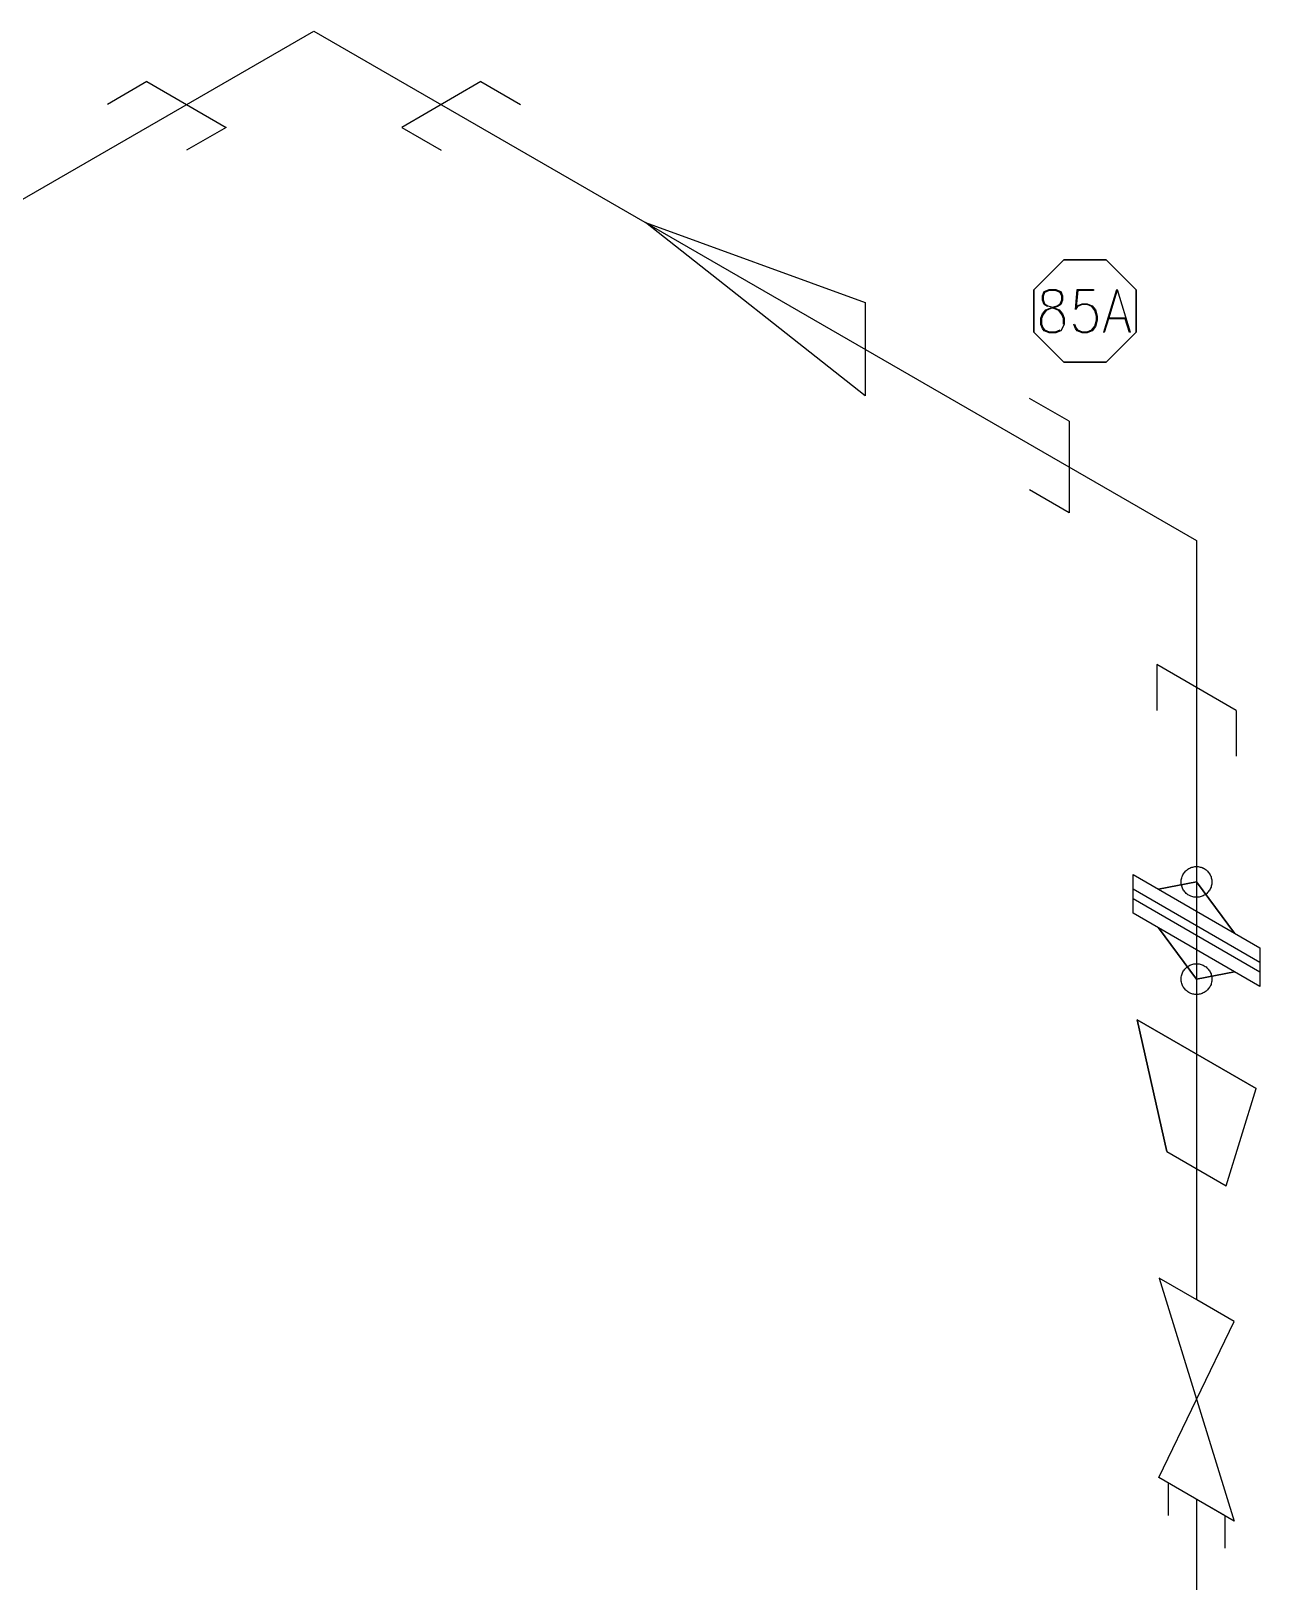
# Model space of a CAD drawing. Extents: x 0 to 17.2, y 0.1 to 11.3.
# Drawn here: x 11.865 to 13.535, y 7.653 to 9.76 of the extents above; entities that cross this region are included whole.
import ezdxf

# ---------------------------------------------------------------- set-up
doc = ezdxf.new("R2010")
doc.units = 0
for name, color, linetype in [('COMP', 1, 'CONTINUOUS'), ('FITTINGS', 4, 'CONTINUOUS'), ('FLOW', 1, 'CONTINUOUS'), ('PART_PCML', 7, 'CONTINUOUS'), ('PIPE', 7, 'CONTINUOUS'), ('Welds', 7, 'CONTINUOUS')]:
    doc.layers.add(name, color=color, linetype=linetype)

msp = doc.modelspace()

# ---------------------------------------------------------------- linework, layer by layer
at = {"layer": 'COMP'}
for points in [[(13.363, 8.6132), (13.3975, 8.5933), (13.4492, 8.6032), (13.5009, 8.5335), (13.5354, 8.5136), (13.5354, 8.4611), (13.5009, 8.4811), (13.4492, 8.4711), (13.3975, 8.5408), (13.363, 8.5607), (13.363, 8.6132)], [(13.5354, 8.4937), (13.363, 8.5933), (13.363, 8.6132), (13.5354, 8.5136), (13.5354, 8.4937)], [(13.5009, 8.5335), (13.4492, 8.6032), (13.3975, 8.5933)], [(13.5354, 8.4811), (13.5354, 8.4611), (13.363, 8.5607), (13.363, 8.5806), (13.5354, 8.4811)], [(13.3975, 8.5408), (13.4492, 8.4711), (13.5009, 8.4811)]]:
    msp.add_lwpolyline(points, dxfattribs=at)
at = {"layer": 'FITTINGS'}
for points in [[(12.0229, 9.6909), (11.9691, 9.6598)], [(12.0229, 9.6909), (12.1306, 9.6287)], [(12.4767, 9.6909), (12.3691, 9.6287)], [(12.4767, 9.6909), (12.5306, 9.6598)], [(12.1306, 9.6287), (12.0768, 9.5976)], [(12.3691, 9.6287), (12.4229, 9.5976)], [(13.2761, 9.2294), (13.2223, 9.2604)], [(13.2761, 9.2294), (13.2761, 9.105)], [(13.2761, 9.105), (13.2223, 9.1361)], [(13.5031, 8.8363), (13.3954, 8.8985)], [(13.3954, 8.8985), (13.3954, 8.8363)], [(13.5031, 8.8363), (13.5031, 8.7741)], [(13.4896, 8.1903), (13.53, 8.3225), (13.3685, 8.4157), (13.4088, 8.237), (13.4896, 8.1903)], [(13.3685, 8.4157), (13.53, 8.3225)], [(13.4088, 8.237), (13.3685, 8.4157)], [(13.4896, 8.1903), (13.53, 8.3225)], [(13.4088, 8.237), (13.4896, 8.1903)], [(13.4494, 8.0354), (13.3985, 8.0648)], [(13.3985, 8.0648), (13.5004, 7.7346)], [(13.5003, 8.006), (13.4494, 8.0354)], [(13.398, 7.7937), (13.5003, 8.006)], [(13.5004, 7.7346), (13.398, 7.7937)], [(13.4876, 7.742), (13.4108, 7.7863)], [(13.4108, 7.7863), (13.4108, 7.742)], [(13.4876, 7.742), (13.4876, 7.6977)]]:
    msp.add_lwpolyline(points, dxfattribs=at)
at = {"layer": 'FLOW'}
msp.add_lwpolyline([(12.9987, 9.2638), (12.7003, 9.4996), (12.9987, 9.3909), (12.9987, 9.3909), (12.9987, 9.2638)], dxfattribs=at)
at = {"layer": 'PART_PCML'}
for points in [[(13.2688, 9.4488), (13.228, 9.408), (13.228, 9.3504), (13.2688, 9.3097), (13.3264, 9.3097), (13.3671, 9.3504), (13.3671, 9.408), (13.3264, 9.4488), (13.2688, 9.4488)], [(13.228, 9.3504), (13.2688, 9.3097), (13.3264, 9.3097), (13.3671, 9.3504), (13.3671, 9.408), (13.3264, 9.4488), (13.2688, 9.4488), (13.228, 9.408), (13.228, 9.3504)], [(13.228, 9.408), (13.2688, 9.4488), (13.3264, 9.4488), (13.3671, 9.408), (13.3671, 9.3504), (13.3264, 9.3097), (13.2688, 9.3097), (13.228, 9.3504), (13.228, 9.408), (13.2688, 9.4488)], [(13.2466, 9.3852), (13.242, 9.3881), (13.2397, 9.3939), (13.2397, 9.3997), (13.242, 9.4055), (13.249, 9.4084), (13.2579, 9.4084), (13.2648, 9.4055), (13.2671, 9.3997), (13.2671, 9.3939), (13.2648, 9.3881), (13.2602, 9.3852), (13.2555, 9.3837), (13.2557, 9.3837), (13.2624, 9.3808), (13.267, 9.3752), (13.2693, 9.3695), (13.2693, 9.3609), (13.2647, 9.3523), (13.2579, 9.3495), (13.249, 9.3495), (13.2422, 9.3523), (13.2398, 9.3552), (13.2375, 9.3609), (13.2375, 9.3695), (13.2398, 9.3752), (13.2444, 9.3808), (13.2514, 9.3837)], [(13.2534, 9.3844), (13.2598, 9.3864), (13.264, 9.389), (13.2661, 9.3942), (13.2661, 9.3994), (13.264, 9.4045), (13.2577, 9.4071), (13.2491, 9.4071), (13.2428, 9.4045), (13.2407, 9.3994), (13.2407, 9.3942), (13.2428, 9.389), (13.247, 9.3864), (13.2534, 9.3844)], [(13.2834, 9.3614), (13.2856, 9.356), (13.2876, 9.3534), (13.294, 9.3507), (13.3005, 9.3507), (13.3069, 9.3534), (13.3111, 9.3587), (13.3132, 9.3667), (13.3132, 9.372), (13.3111, 9.38), (13.3069, 9.3852), (13.3005, 9.3879), (13.294, 9.3879), (13.2876, 9.3852), (13.2845, 9.3813), (13.2869, 9.4084), (13.3093, 9.4084), (13.3093, 9.4071), (13.2878, 9.4071), (13.2858, 9.3848), (13.2871, 9.3864), (13.2939, 9.3891), (13.3006, 9.3891), (13.3074, 9.3864), (13.312, 9.3806), (13.3142, 9.3721), (13.3142, 9.3665), (13.312, 9.358), (13.3074, 9.3523), (13.3006, 9.3495), (13.2939, 9.3495), (13.2871, 9.3523), (13.2847, 9.3552), (13.2825, 9.3608), (13.2834, 9.3614)], [(13.3591, 9.3504), (13.3582, 9.3499), (13.3524, 9.3687), (13.3297, 9.3687), (13.3239, 9.3499), (13.3231, 9.3504), (13.3407, 9.4084), (13.3414, 9.4084), (13.3591, 9.3504)], [(13.3411, 9.406), (13.3301, 9.37), (13.352, 9.37)], [(13.2683, 9.3612), (13.2683, 9.3692), (13.2662, 9.3744), (13.262, 9.3798), (13.2555, 9.3824), (13.2534, 9.3831), (13.2514, 9.3824), (13.2449, 9.3798), (13.2407, 9.3744), (13.2386, 9.3692), (13.2386, 9.3612), (13.2407, 9.356), (13.2427, 9.3534), (13.2491, 9.3507), (13.2577, 9.3507), (13.2641, 9.3534)]]:
    msp.add_lwpolyline(points, dxfattribs=at)
at = {"layer": 'PIPE'}
for points in [[(10.9913, 9.0331), (12.2498, 9.7597)], [(12.2498, 9.7597), (13.4492, 9.0673)], [(13.4492, 9.0673), (13.4492, 8.0355)], [(13.4492, 7.7642), (13.4492, 7.5587)]]:
    msp.add_lwpolyline(points, dxfattribs=at)
at = {"layer": 'Welds'}
for points in [[(13.4597, 8.6213), (13.4609, 8.6205), (13.4621, 8.6197), (13.4632, 8.6187), (13.4642, 8.6177), (13.4652, 8.6166), (13.4661, 8.6155), (13.4669, 8.6143), (13.4677, 8.613), (13.4683, 8.6117), (13.4689, 8.6104), (13.4693, 8.609), (13.4697, 8.6075), (13.4699, 8.6061), (13.4701, 8.6047), (13.4701, 8.6032), (13.4701, 8.6017), (13.4699, 8.6003), (13.4697, 8.5989), (13.4693, 8.5974), (13.4689, 8.5961), (13.4683, 8.5947), (13.4677, 8.5934), (13.4669, 8.5921), (13.4661, 8.5909), (13.4652, 8.5898), (13.4642, 8.5887), (13.4632, 8.5877), (13.4621, 8.5867), (13.4609, 8.5859), (13.4597, 8.5851), (13.4584, 8.5844), (13.457, 8.5838), (13.4557, 8.5833), (13.4543, 8.5829), (13.4528, 8.5826), (13.4514, 8.5824), (13.45, 8.5823), (13.4485, 8.5823), (13.447, 8.5824), (13.4456, 8.5826), (13.4442, 8.5829), (13.4428, 8.5833), (13.4414, 8.5838), (13.4388, 8.5851), (13.4388, 8.5851), (13.4375, 8.5859), (13.4364, 8.5867), (13.4352, 8.5877), (13.4342, 8.5887), (13.4332, 8.5898), (13.4323, 8.5909), (13.4315, 8.5921), (13.4308, 8.5934), (13.4301, 8.5947), (13.4296, 8.5961), (13.4291, 8.5974), (13.4288, 8.5989), (13.4285, 8.6003), (13.4284, 8.6017), (13.4283, 8.6032), (13.4284, 8.6047), (13.4285, 8.6061), (13.4288, 8.6075), (13.4291, 8.609), (13.4296, 8.6104), (13.4301, 8.6117), (13.4308, 8.613), (13.4315, 8.6143), (13.4323, 8.6155), (13.4332, 8.6166), (13.4342, 8.6177), (13.4352, 8.6187), (13.4364, 8.6197), (13.4375, 8.6205), (13.4388, 8.6213), (13.4401, 8.622), (13.4414, 8.6226), (13.4428, 8.6231), (13.4442, 8.6235), (13.4456, 8.6238), (13.447, 8.624), (13.4485, 8.6241), (13.45, 8.6241), (13.4514, 8.624), (13.4528, 8.6238), (13.4543, 8.6235), (13.4557, 8.6231), (13.457, 8.6226), (13.4597, 8.6213)], [(13.4388, 8.5851), (13.4375, 8.5859), (13.4364, 8.5867), (13.4352, 8.5877), (13.4342, 8.5887), (13.4332, 8.5898), (13.4323, 8.5909), (13.4315, 8.5921), (13.4308, 8.5934), (13.4301, 8.5947), (13.4296, 8.5961), (13.4291, 8.5974), (13.4288, 8.5989), (13.4285, 8.6003), (13.4284, 8.6017), (13.4283, 8.6032), (13.4284, 8.6047), (13.4285, 8.6061), (13.4288, 8.6075), (13.4291, 8.609), (13.4296, 8.6104), (13.4301, 8.6117), (13.4308, 8.613), (13.4315, 8.6143), (13.4323, 8.6155), (13.4332, 8.6166), (13.4342, 8.6177), (13.4352, 8.6187), (13.4364, 8.6197), (13.4375, 8.6205), (13.4388, 8.6213), (13.4401, 8.622), (13.4414, 8.6226), (13.4428, 8.6231), (13.4442, 8.6235), (13.4456, 8.6238), (13.447, 8.624), (13.4485, 8.6241), (13.45, 8.6241), (13.4514, 8.624), (13.4528, 8.6238), (13.4543, 8.6235), (13.4557, 8.6231), (13.457, 8.6226), (13.4584, 8.622), (13.4597, 8.6213), (13.4609, 8.6205), (13.4621, 8.6197), (13.4632, 8.6187), (13.4642, 8.6177), (13.4652, 8.6166), (13.4661, 8.6155), (13.4669, 8.6143), (13.4677, 8.613), (13.4683, 8.6117), (13.4689, 8.6104), (13.4693, 8.609), (13.4697, 8.6075), (13.4699, 8.6061), (13.4701, 8.6047), (13.4701, 8.6032), (13.4701, 8.6017), (13.4699, 8.6003), (13.4697, 8.5989), (13.4693, 8.5974), (13.4689, 8.5961), (13.4683, 8.5947), (13.4677, 8.5934), (13.4669, 8.5921), (13.4661, 8.5909), (13.4652, 8.5898), (13.4642, 8.5887), (13.4632, 8.5877), (13.4621, 8.5867), (13.4609, 8.5859), (13.4597, 8.5851), (13.4584, 8.5844), (13.457, 8.5838), (13.4557, 8.5833), (13.4543, 8.5829), (13.4528, 8.5826), (13.4514, 8.5824), (13.45, 8.5823), (13.4485, 8.5823), (13.447, 8.5824), (13.4456, 8.5826), (13.4442, 8.5829), (13.4428, 8.5833), (13.4414, 8.5838), (13.4388, 8.5851)], [(13.4597, 8.4892), (13.4609, 8.4884), (13.4621, 8.4876), (13.4632, 8.4866), (13.4642, 8.4856), (13.4652, 8.4845), (13.4661, 8.4834), (13.4669, 8.4822), (13.4677, 8.4809), (13.4683, 8.4796), (13.4689, 8.4782), (13.4693, 8.4769), (13.4697, 8.4754), (13.4699, 8.474), (13.4701, 8.4726), (13.4701, 8.4711), (13.4701, 8.4696), (13.4699, 8.4682), (13.4697, 8.4668), (13.4693, 8.4653), (13.4689, 8.464), (13.4683, 8.4626), (13.4677, 8.4613), (13.4669, 8.46), (13.4661, 8.4588), (13.4652, 8.4577), (13.4642, 8.4566), (13.4632, 8.4556), (13.4621, 8.4546), (13.4609, 8.4538), (13.4597, 8.453), (13.4584, 8.4523), (13.457, 8.4517), (13.4557, 8.4512), (13.4543, 8.4508), (13.4528, 8.4505), (13.4514, 8.4503), (13.45, 8.4502), (13.4485, 8.4502), (13.447, 8.4503), (13.4456, 8.4505), (13.4442, 8.4508), (13.4428, 8.4512), (13.4414, 8.4517), (13.4388, 8.453), (13.4388, 8.453), (13.4375, 8.4538), (13.4364, 8.4546), (13.4352, 8.4556), (13.4342, 8.4566), (13.4332, 8.4577), (13.4323, 8.4588), (13.4315, 8.46), (13.4308, 8.4613), (13.4301, 8.4626), (13.4296, 8.464), (13.4291, 8.4653), (13.4288, 8.4668), (13.4285, 8.4682), (13.4284, 8.4696), (13.4283, 8.4711), (13.4284, 8.4726), (13.4285, 8.474), (13.4288, 8.4754), (13.4291, 8.4769), (13.4296, 8.4782), (13.4301, 8.4796), (13.4308, 8.4809), (13.4315, 8.4822), (13.4323, 8.4834), (13.4332, 8.4845), (13.4342, 8.4856), (13.4352, 8.4866), (13.4364, 8.4876), (13.4375, 8.4884), (13.4388, 8.4892), (13.4401, 8.4899), (13.4414, 8.4905), (13.4428, 8.491), (13.4442, 8.4914), (13.4456, 8.4917), (13.447, 8.4919), (13.4485, 8.492), (13.45, 8.492), (13.4514, 8.4919), (13.4528, 8.4917), (13.4543, 8.4914), (13.4557, 8.491), (13.457, 8.4905), (13.4597, 8.4892)], [(13.4388, 8.453), (13.4375, 8.4538), (13.4364, 8.4546), (13.4352, 8.4556), (13.4342, 8.4566), (13.4332, 8.4577), (13.4323, 8.4588), (13.4315, 8.46), (13.4308, 8.4613), (13.4301, 8.4626), (13.4296, 8.464), (13.4291, 8.4653), (13.4288, 8.4668), (13.4285, 8.4682), (13.4284, 8.4696), (13.4283, 8.4711), (13.4284, 8.4726), (13.4285, 8.474), (13.4288, 8.4754), (13.4291, 8.4769), (13.4296, 8.4782), (13.4301, 8.4796), (13.4308, 8.4809), (13.4315, 8.4822), (13.4323, 8.4834), (13.4332, 8.4845), (13.4342, 8.4856), (13.4352, 8.4866), (13.4364, 8.4876), (13.4375, 8.4884), (13.4388, 8.4892), (13.4401, 8.4899), (13.4414, 8.4905), (13.4428, 8.491), (13.4442, 8.4914), (13.4456, 8.4917), (13.447, 8.4919), (13.4485, 8.492), (13.45, 8.492), (13.4514, 8.4919), (13.4528, 8.4917), (13.4543, 8.4914), (13.4557, 8.491), (13.457, 8.4905), (13.4584, 8.4899), (13.4597, 8.4892), (13.4609, 8.4884), (13.4621, 8.4876), (13.4632, 8.4866), (13.4642, 8.4856), (13.4652, 8.4845), (13.4661, 8.4834), (13.4669, 8.4822), (13.4677, 8.4809), (13.4683, 8.4796), (13.4689, 8.4782), (13.4693, 8.4769), (13.4697, 8.4754), (13.4699, 8.474), (13.4701, 8.4726), (13.4701, 8.4711), (13.4701, 8.4696), (13.4699, 8.4682), (13.4697, 8.4668), (13.4693, 8.4653), (13.4689, 8.464), (13.4683, 8.4626), (13.4677, 8.4613), (13.4669, 8.46), (13.4661, 8.4588), (13.4652, 8.4577), (13.4642, 8.4566), (13.4632, 8.4556), (13.4621, 8.4546), (13.4609, 8.4538), (13.4597, 8.453), (13.4584, 8.4523), (13.457, 8.4517), (13.4557, 8.4512), (13.4543, 8.4508), (13.4528, 8.4505), (13.4514, 8.4503), (13.45, 8.4502), (13.4485, 8.4502), (13.447, 8.4503), (13.4456, 8.4505), (13.4442, 8.4508), (13.4428, 8.4512), (13.4414, 8.4517), (13.4388, 8.453)]]:
    msp.add_lwpolyline(points, dxfattribs=at)

doc.saveas('drawing.dxf')
